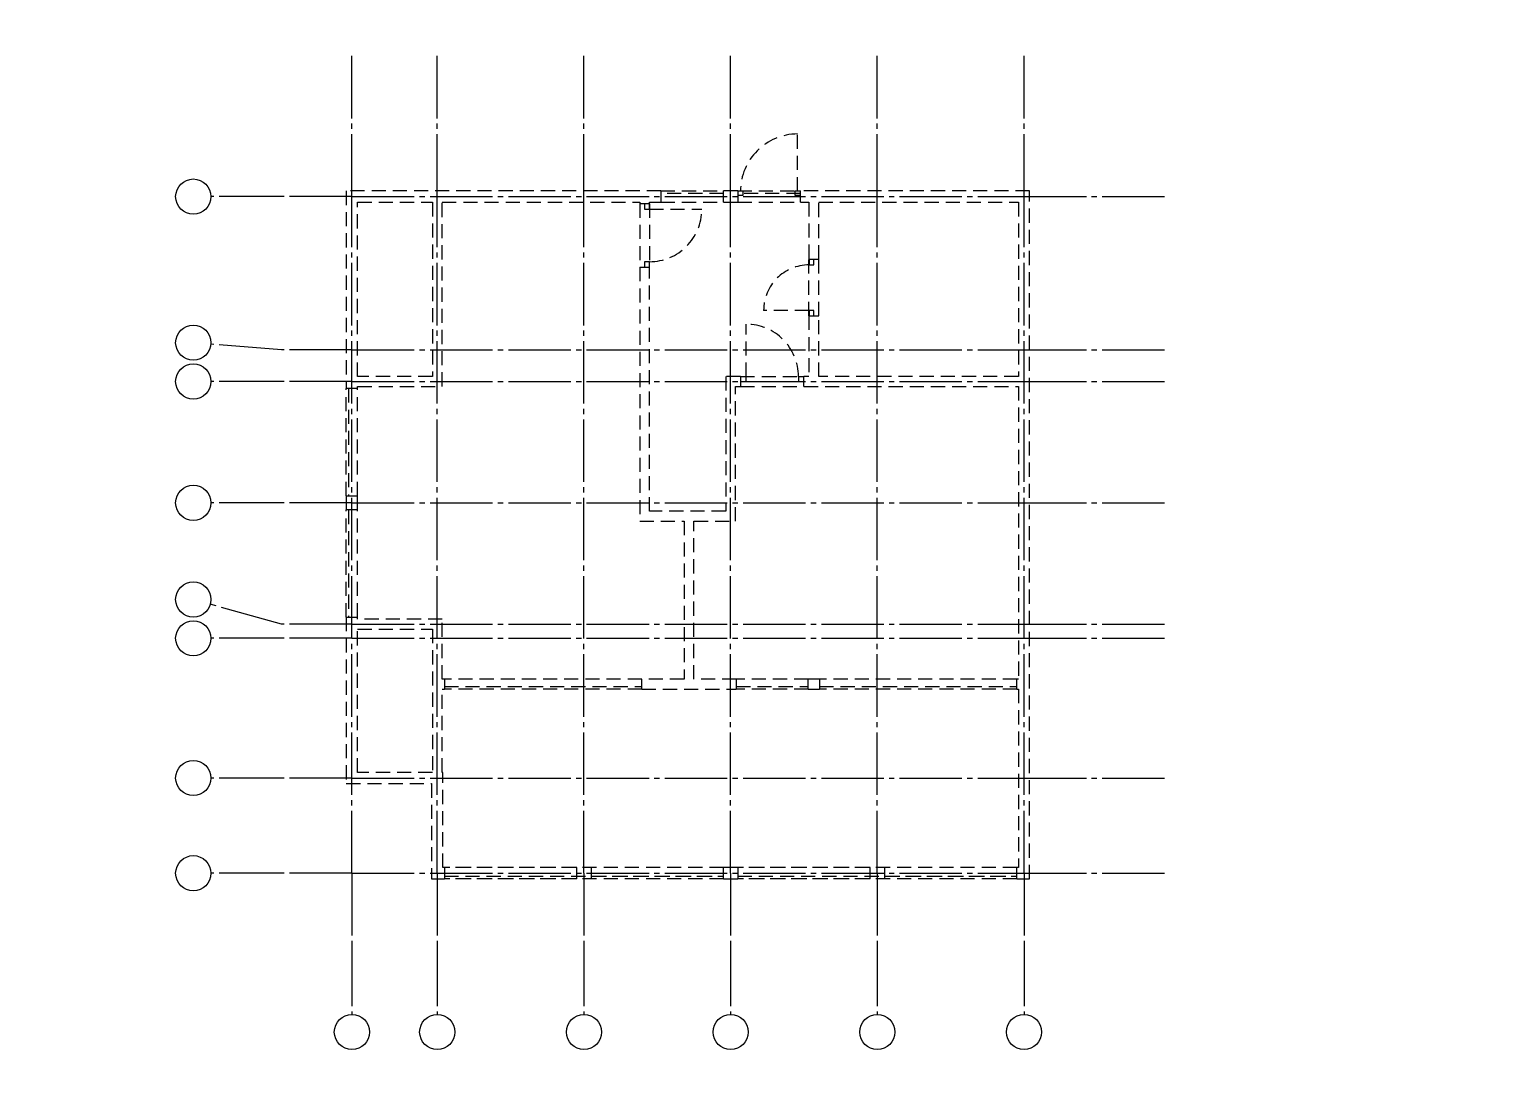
# Model space of a CAD drawing. Header units: millimetres. Extents: x 0 to 6720, y 0 to 297.
# Drawn here: x 2503.5 to 2923.5, y 0 to 297 of the extents above; entities that cross this region are included whole.
import ezdxf

# ---------------------------------------------------------------- set-up
doc = ezdxf.new("R2010")
doc.units = ezdxf.units.MM
for name, pattern in [('K5LT_AXLED', [22.1875, 17.6875, -1.5, 1.5, -1.5]), ('K5LT_DASHED', [6, 4, -2]), ('K5LT_THIN', [0])]:
    doc.linetypes.add(name, pattern=pattern)
doc.layers.add('Системный слой', color=7, linetype='Continuous')
doc.styles.add('KTEXTSTYLE', font='GOST_AU.SHX', dxfattribs={"width": 0.96, "height": 5})

# ---------------------------------------------------------------- blocks, each defined once
blk = doc.blocks.new('U187')
at = {"layer": 'Системный слой', "color": 30, "linetype": 'K5LT_AXLED', "lineweight": 18}
for p, q in [((2574.91, 57.86), (2554.91, 57.86)), ((2594.91, 57.86), (2574.91, 57.86)), ((2594.91, 57.86), (2785.51, 57.86)), ((2785.51, 57.86), (2825.51, 57.86))]:
    blk.add_line(p, q, dxfattribs=at)
at = {"layer": 'Системный слой', "color": 7, "linetype": 'K5LT_THIN', "lineweight": 18}
blk.add_arc((2549.91, 57.86), 5, 0, 360, dxfattribs=at)
blk = doc.blocks.new('U188')
at = {"layer": 'Системный слой', "color": 30, "linetype": 'K5LT_AXLED', "lineweight": 18}
for p, q in [((2574.91, 84.86), (2554.91, 84.86)), ((2594.91, 84.86), (2574.91, 84.86)), ((2594.91, 84.86), (2785.51, 84.86)), ((2785.51, 84.86), (2825.51, 84.86))]:
    blk.add_line(p, q, dxfattribs=at)
at = {"layer": 'Системный слой', "color": 7, "linetype": 'K5LT_THIN', "lineweight": 18}
blk.add_arc((2549.91, 84.86), 5, 0, 360, dxfattribs=at)
blk = doc.blocks.new('U189')
at = {"layer": 'Системный слой', "color": 30, "linetype": 'K5LT_AXLED', "lineweight": 18}
for p, q in [((2574.91, 124.46), (2554.91, 124.46)), ((2594.91, 124.46), (2574.91, 124.46)), ((2594.91, 124.46), (2785.51, 124.46)), ((2785.51, 124.46), (2825.51, 124.46))]:
    blk.add_line(p, q, dxfattribs=at)
at = {"layer": 'Системный слой', "color": 7, "linetype": 'K5LT_THIN', "lineweight": 18}
blk.add_arc((2549.91, 124.46), 5, 0, 360, dxfattribs=at)
blk = doc.blocks.new('U190')
at = {"layer": 'Системный слой', "color": 30, "linetype": 'K5LT_AXLED', "lineweight": 18}
for p, q in [((2574.91, 128.46), (2554.72, 134.11)), ((2594.91, 128.46), (2574.91, 128.46)), ((2594.91, 128.46), (2785.51, 128.46)), ((2785.51, 128.46), (2825.51, 128.46))]:
    blk.add_line(p, q, dxfattribs=at)
at = {"layer": 'Системный слой', "color": 7, "linetype": 'K5LT_THIN', "lineweight": 18}
blk.add_arc((2549.91, 135.46), 5, 0, 360, dxfattribs=at)
blk = doc.blocks.new('U191')
at = {"layer": 'Системный слой', "color": 30, "linetype": 'K5LT_AXLED', "lineweight": 18}
for p, q in [((2574.91, 162.86), (2554.91, 162.86)), ((2594.91, 162.86), (2574.91, 162.86)), ((2594.91, 162.86), (2785.51, 162.86)), ((2785.51, 162.86), (2825.51, 162.86))]:
    blk.add_line(p, q, dxfattribs=at)
at = {"layer": 'Системный слой', "color": 7, "linetype": 'K5LT_THIN', "lineweight": 18}
blk.add_arc((2549.91, 162.86), 5, 0, 360, dxfattribs=at)
blk = doc.blocks.new('U192')
at = {"layer": 'Системный слой', "color": 30, "linetype": 'K5LT_AXLED', "lineweight": 18}
for p, q in [((2574.91, 197.26), (2554.91, 197.26)), ((2594.91, 197.26), (2574.91, 197.26)), ((2594.91, 197.26), (2785.51, 197.26)), ((2785.51, 197.26), (2825.51, 197.26))]:
    blk.add_line(p, q, dxfattribs=at)
at = {"layer": 'Системный слой', "color": 7, "linetype": 'K5LT_THIN', "lineweight": 18}
blk.add_arc((2549.91, 197.26), 5, 0, 360, dxfattribs=at)
blk = doc.blocks.new('U193')
at = {"layer": 'Системный слой', "color": 30, "linetype": 'K5LT_AXLED', "lineweight": 18}
for p, q in [((2574.91, 206.26), (2554.89, 207.86)), ((2594.91, 206.26), (2574.91, 206.26)), ((2594.91, 206.26), (2785.51, 206.26)), ((2785.51, 206.26), (2825.51, 206.26))]:
    blk.add_line(p, q, dxfattribs=at)
at = {"layer": 'Системный слой', "color": 7, "linetype": 'K5LT_THIN', "lineweight": 18}
blk.add_arc((2549.91, 208.26), 5, 0, 360, dxfattribs=at)
blk = doc.blocks.new('U194')
at = {"layer": 'Системный слой', "color": 30, "linetype": 'K5LT_AXLED', "lineweight": 18}
for p, q in [((2574.91, 249.66), (2554.91, 249.66)), ((2594.91, 249.66), (2574.91, 249.66)), ((2594.91, 249.66), (2785.51, 249.66)), ((2785.51, 249.66), (2825.51, 249.66))]:
    blk.add_line(p, q, dxfattribs=at)
at = {"layer": 'Системный слой', "color": 7, "linetype": 'K5LT_THIN', "lineweight": 18}
blk.add_arc((2549.91, 249.66), 5, 0, 360, dxfattribs=at)
blk = doc.blocks.new('U195')
at = {"layer": 'Системный слой', "color": 30, "linetype": 'K5LT_AXLED', "lineweight": 18}
for p, q in [((2594.91, 249.66), (2594.91, 289.66)), ((2594.91, 57.86), (2594.91, 249.66)), ((2594.91, 57.86), (2594.91, 37.86)), ((2594.91, 37.86), (2594.91, 17.86))]:
    blk.add_line(p, q, dxfattribs=at)
at = {"layer": 'Системный слой', "color": 7, "linetype": 'K5LT_THIN', "lineweight": 18}
blk.add_arc((2594.91, 12.86), 5, 0, 360, dxfattribs=at)
blk = doc.blocks.new('U196')
at = {"layer": 'Системный слой', "color": 30, "linetype": 'K5LT_AXLED', "lineweight": 18}
for p, q in [((2619.11, 249.66), (2619.11, 289.66)), ((2619.11, 57.86), (2619.11, 249.66)), ((2619.11, 57.86), (2619.11, 37.86)), ((2619.11, 37.86), (2619.11, 17.86))]:
    blk.add_line(p, q, dxfattribs=at)
at = {"layer": 'Системный слой', "color": 7, "linetype": 'K5LT_THIN', "lineweight": 18}
blk.add_arc((2619.11, 12.86), 5, 0, 360, dxfattribs=at)
blk = doc.blocks.new('U197')
at = {"layer": 'Системный слой', "color": 30, "linetype": 'K5LT_AXLED', "lineweight": 18}
for p, q in [((2660.71, 249.66), (2660.71, 289.66)), ((2660.71, 57.86), (2660.71, 249.66)), ((2660.71, 57.86), (2660.71, 37.86)), ((2660.71, 37.86), (2660.71, 17.86))]:
    blk.add_line(p, q, dxfattribs=at)
at = {"layer": 'Системный слой', "color": 7, "linetype": 'K5LT_THIN', "lineweight": 18}
blk.add_arc((2660.71, 12.86), 5, 0, 360, dxfattribs=at)
blk = doc.blocks.new('U198')
at = {"layer": 'Системный слой', "color": 30, "linetype": 'K5LT_AXLED', "lineweight": 18}
for p, q in [((2702.31, 249.66), (2702.31, 289.66)), ((2702.31, 57.86), (2702.31, 249.66)), ((2702.31, 57.86), (2702.31, 37.86)), ((2702.31, 37.86), (2702.31, 17.86))]:
    blk.add_line(p, q, dxfattribs=at)
at = {"layer": 'Системный слой', "color": 7, "linetype": 'K5LT_THIN', "lineweight": 18}
blk.add_arc((2702.31, 12.86), 5, 0, 360, dxfattribs=at)
blk = doc.blocks.new('U199')
at = {"layer": 'Системный слой', "color": 30, "linetype": 'K5LT_AXLED', "lineweight": 18}
for p, q in [((2743.91, 249.66), (2743.91, 289.66)), ((2743.91, 57.86), (2743.91, 249.66)), ((2743.91, 57.86), (2743.91, 37.86)), ((2743.91, 37.86), (2743.91, 17.86))]:
    blk.add_line(p, q, dxfattribs=at)
at = {"layer": 'Системный слой', "color": 7, "linetype": 'K5LT_THIN', "lineweight": 18}
blk.add_arc((2743.91, 12.86), 5, 0, 360, dxfattribs=at)
blk = doc.blocks.new('U200')
at = {"layer": 'Системный слой', "color": 30, "linetype": 'K5LT_AXLED', "lineweight": 18}
for p, q in [((2785.51, 249.66), (2785.51, 289.66)), ((2785.51, 57.86), (2785.51, 249.66)), ((2785.51, 57.86), (2785.51, 37.86)), ((2785.51, 37.86), (2785.51, 17.86))]:
    blk.add_line(p, q, dxfattribs=at)
at = {"layer": 'Системный слой', "color": 7, "linetype": 'K5LT_THIN', "lineweight": 18}
blk.add_arc((2785.51, 12.86), 5, 0, 360, dxfattribs=at)
blk = doc.blocks.new('U186')
at = {"layer": 'Системный слой'}
for name in ['U195', 'U196', 'U197', 'U198', 'U199', 'U200', 'U194', 'U193', 'U192', 'U191', 'U190', 'U189', 'U188', 'U187']:
    blk.add_blockref(name, (0, 0), dxfattribs=at)
blk = doc.blocks.new('U207')
at = {"layer": 'Системный слой', "color": 7, "linetype": 'K5LT_DASHED', "lineweight": 18}
for p, q in [((2721.31, 251.22), (2721.31, 267.42)), ((2593.31, 251.26), (2593.31, 195.26)), ((2682.51, 251.26), (2593.31, 251.26)), ((2596.51, 198.66), (2596.51, 248.06)), ((2596.51, 248.06), (2617.71, 248.06)), ((2617.71, 248.06), (2617.71, 198.66)), ((2620.51, 195.86), (2620.51, 248.06)), ((2620.51, 248.06), (2676.51, 248.06)), ((2676.51, 248.06), (2676.51, 247.66)), ((2679.31, 248.06), (2682.51, 248.06)), ((2679.31, 247.66), (2679.31, 248.06)), ((2682.51, 251.26), (2700.31, 251.26)), ((2682.51, 251.26), (2682.51, 248.06)), ((2682.51, 251.26), (2700.31, 251.26)), ((2682.51, 251.26), (2682.51, 248.06)), ((2700.31, 250.52), (2682.51, 250.52)), ((2700.31, 250.52), (2682.51, 250.52)), ((2682.51, 248.06), (2700.31, 248.06)), ((2682.51, 248.06), (2700.31, 248.06)), ((2700.31, 248.06), (2700.31, 251.26)), ((2700.31, 248.06), (2700.31, 251.26)), ((2704.31, 251.26), (2700.31, 251.26)), ((2700.31, 248.06), (2704.31, 248.06)), ((2704.31, 251.26), (2722.11, 251.26)), ((2704.31, 251.26), (2704.31, 248.06)), ((2704.31, 251.26), (2722.11, 251.26)), ((2704.31, 251.26), (2704.31, 248.06)), ((2705.87, 251.22), (2704.31, 251.22)), ((2704.31, 251.22), (2704.31, 250.06)), ((2722.11, 250.52), (2704.31, 250.52)), ((2704.31, 250.06), (2705.87, 250.06)), ((2704.31, 248.06), (2722.11, 248.06)), ((2704.31, 248.06), (2722.11, 248.06)), ((2705.87, 250.06), (2705.87, 251.22)), ((2722.11, 251.22), (2720.55, 251.22)), ((2720.55, 251.22), (2720.55, 250.06)), ((2720.55, 250.06), (2722.11, 250.06)), ((2722.11, 248.06), (2722.11, 251.26)), ((2722.11, 248.06), (2722.11, 251.26)), ((2787.11, 251.26), (2722.11, 251.26)), ((2722.11, 250.06), (2722.11, 251.22)), ((2722.11, 248.06), (2724.51, 248.06)), ((2724.51, 248.06), (2724.51, 231.86)), ((2727.31, 248.06), (2783.91, 248.06)), ((2727.31, 231.86), (2727.31, 248.06)), ((2783.91, 248.06), (2783.91, 198.66)), ((2787.11, 56.26), (2787.11, 251.26)), ((2676.51, 247.66), (2676.51, 229.66)), ((2679.31, 247.66), (2676.51, 247.66)), ((2677.91, 247.66), (2677.91, 246.1)), ((2679.27, 247.66), (2677.91, 247.66)), ((2677.91, 246.1), (2679.27, 246.1)), ((2679.27, 246.1), (2679.27, 247.66)), ((2679.27, 246.1), (2694.15, 246.1)), ((2679.31, 247.66), (2679.31, 229.66)), ((2677.91, 231.22), (2677.91, 229.66)), ((2679.27, 231.22), (2677.91, 231.22)), ((2679.27, 229.66), (2679.27, 231.22)), ((2724.51, 215.86), (2724.51, 231.86)), ((2727.31, 231.86), (2724.51, 231.86)), ((2725.91, 231.86), (2724.55, 231.86)), ((2724.55, 231.86), (2724.55, 230.3)), ((2725.91, 230.3), (2725.91, 231.86)), ((2727.31, 215.86), (2727.31, 231.86)), ((2676.51, 229.66), (2679.31, 229.66)), ((2676.51, 229.66), (2676.51, 157.66)), ((2677.91, 229.66), (2679.27, 229.66)), ((2679.31, 160.46), (2679.31, 229.66)), ((2724.55, 230.3), (2725.91, 230.3)), ((2724.55, 217.42), (2711.67, 217.42)), ((2724.51, 215.86), (2727.31, 215.86)), ((2724.51, 215.86), (2724.51, 198.66)), ((2725.91, 217.42), (2724.55, 217.42)), ((2724.55, 217.42), (2724.55, 215.86)), ((2724.55, 215.86), (2725.91, 215.86)), ((2725.91, 215.86), (2725.91, 217.42)), ((2727.31, 198.66), (2727.31, 215.86)), ((2706.67, 198.62), (2706.67, 213.5)), ((2617.71, 198.66), (2596.51, 198.66)), ((2705.11, 198.66), (2700.91, 198.66)), ((2700.91, 198.66), (2700.91, 160.46)), ((2705.11, 198.66), (2723.11, 198.66)), ((2705.11, 198.66), (2705.11, 195.86)), ((2706.67, 198.62), (2705.11, 198.62)), ((2705.11, 198.62), (2705.11, 197.26)), ((2706.67, 197.26), (2706.67, 198.62)), ((2723.11, 198.62), (2721.55, 198.62)), ((2721.55, 198.62), (2721.55, 197.26)), ((2723.11, 195.86), (2723.11, 198.66)), ((2724.51, 198.66), (2723.11, 198.66)), ((2723.11, 197.26), (2723.11, 198.62)), ((2783.91, 198.66), (2727.31, 198.66)), ((2593.31, 164.86), (2593.31, 195.26)), ((2596.51, 195.26), (2593.31, 195.26)), ((2593.93, 195.26), (2593.93, 164.86)), ((2596.51, 195.26), (2596.51, 195.86)), ((2596.51, 195.86), (2620.51, 195.86)), ((2596.51, 164.86), (2596.51, 195.26)), ((2703.71, 195.86), (2705.11, 195.86)), ((2703.71, 157.66), (2703.71, 195.86)), ((2705.11, 197.26), (2706.67, 197.26)), ((2705.11, 195.86), (2723.11, 195.86)), ((2721.55, 197.26), (2723.11, 197.26)), ((2723.11, 195.86), (2783.91, 195.86)), ((2783.91, 195.86), (2783.91, 112.86)), ((2593.31, 164.86), (2596.51, 164.86)), ((2593.31, 164.86), (2593.31, 160.86)), ((2596.51, 160.86), (2596.51, 164.86)), ((2593.31, 130.46), (2593.31, 160.86)), ((2596.51, 160.86), (2593.31, 160.86)), ((2593.93, 160.86), (2593.93, 130.46)), ((2596.51, 130.46), (2596.51, 160.86)), ((2700.91, 160.46), (2679.31, 160.46)), ((2676.51, 157.66), (2689.11, 157.66)), ((2689.11, 157.66), (2689.11, 112.86)), ((2691.91, 157.66), (2703.71, 157.66)), ((2691.91, 112.86), (2691.91, 157.66)), ((2593.31, 130.46), (2596.51, 130.46)), ((2593.31, 130.46), (2593.31, 83.26)), ((2596.51, 129.86), (2596.51, 130.46)), ((2620.51, 129.86), (2596.51, 129.86)), ((2596.51, 86.46), (2596.51, 127.06)), ((2596.51, 127.06), (2617.71, 127.06)), ((2617.71, 127.06), (2617.71, 86.46)), ((2620.51, 112.86), (2620.51, 129.86)), ((2621.11, 112.86), (2620.51, 112.86)), ((2620.51, 110.06), (2621.11, 110.06)), ((2620.51, 86.46), (2620.51, 110.06)), ((2677.11, 112.86), (2621.11, 112.86)), ((2621.11, 112.86), (2621.11, 110.06)), ((2621.11, 110.78), (2677.11, 110.78)), ((2677.11, 110.06), (2621.11, 110.06)), ((2677.11, 110.06), (2677.11, 112.86)), ((2689.11, 112.86), (2677.11, 112.86)), ((2677.11, 110.06), (2703.91, 110.06)), ((2703.91, 112.86), (2691.91, 112.86)), ((2724.31, 112.86), (2703.91, 112.86)), ((2703.91, 112.86), (2703.91, 110.06)), ((2703.91, 110.78), (2724.31, 110.78)), ((2724.31, 110.06), (2703.91, 110.06)), ((2724.31, 110.06), (2724.31, 112.86)), ((2727.51, 112.86), (2724.31, 112.86)), ((2724.31, 110.06), (2727.51, 110.06)), ((2783.51, 112.86), (2727.51, 112.86)), ((2727.51, 112.86), (2727.51, 110.06)), ((2727.51, 110.78), (2783.51, 110.78)), ((2783.51, 110.06), (2727.51, 110.06)), ((2783.51, 110.06), (2783.51, 112.86)), ((2783.91, 112.86), (2783.51, 112.86)), ((2783.51, 110.06), (2783.91, 110.06)), ((2783.91, 110.06), (2783.91, 59.46)), ((2617.71, 86.46), (2596.51, 86.46)), ((2620.71, 86.46), (2620.51, 86.46)), ((2620.71, 59.46), (2620.71, 86.46)), ((2593.31, 83.26), (2617.51, 83.26)), ((2617.51, 83.26), (2617.51, 56.26)), ((2621.11, 59.46), (2620.71, 59.46)), ((2700.31, 59.46), (2621.11, 59.46)), ((2621.11, 59.46), (2621.11, 56.26)), ((2658.71, 59.46), (2621.11, 59.46)), ((2621.11, 59.46), (2621.11, 56.26)), ((2658.71, 56.26), (2658.71, 59.46)), ((2700.31, 59.46), (2662.71, 59.46)), ((2662.71, 59.46), (2662.71, 56.26)), ((2700.31, 56.26), (2700.31, 59.46)), ((2700.31, 56.26), (2700.31, 59.46)), ((2704.31, 59.46), (2700.31, 59.46)), ((2783.51, 59.46), (2704.31, 59.46)), ((2704.31, 59.46), (2704.31, 56.26)), ((2741.91, 59.46), (2704.31, 59.46)), ((2704.31, 59.46), (2704.31, 56.26)), ((2741.91, 56.26), (2741.91, 59.46)), ((2783.51, 59.46), (2745.91, 59.46)), ((2745.91, 59.46), (2745.91, 56.26)), ((2783.51, 56.26), (2783.51, 59.46)), ((2783.51, 56.26), (2783.51, 59.46)), ((2783.91, 59.46), (2783.51, 59.46)), ((2617.51, 56.26), (2621.11, 56.26)), ((2621.11, 57), (2700.31, 57)), ((2621.11, 57), (2658.71, 57)), ((2700.31, 56.26), (2621.11, 56.26)), ((2658.71, 56.26), (2621.11, 56.26)), ((2662.71, 57), (2700.31, 57)), ((2700.31, 56.26), (2662.71, 56.26)), ((2700.31, 56.26), (2704.31, 56.26)), ((2704.31, 57), (2783.51, 57)), ((2704.31, 57), (2741.91, 57)), ((2783.51, 56.26), (2704.31, 56.26)), ((2741.91, 56.26), (2704.31, 56.26)), ((2745.91, 57), (2783.51, 57)), ((2783.51, 56.26), (2745.91, 56.26)), ((2783.51, 56.26), (2787.11, 56.26))]:
    blk.add_line(p, q, dxfattribs=at)
for centre, radius, start, end in [((2721.31, 251.22), 16.2, 90, 180), ((2679.27, 246.1), 14.88, 270, 0), ((2724.55, 217.42), 12.88, 90, 180), ((2706.67, 198.62), 14.88, 0, 90)]:
    blk.add_arc(centre, radius, start, end, dxfattribs=at)

msp = doc.modelspace()

# ---------------------------------------------------------------- block references
at = {"layer": 'Системный слой'}
for name in ['U186', 'U207']:
    msp.add_blockref(name, (0, 0), dxfattribs=at)

doc.saveas('drawing.dxf')
